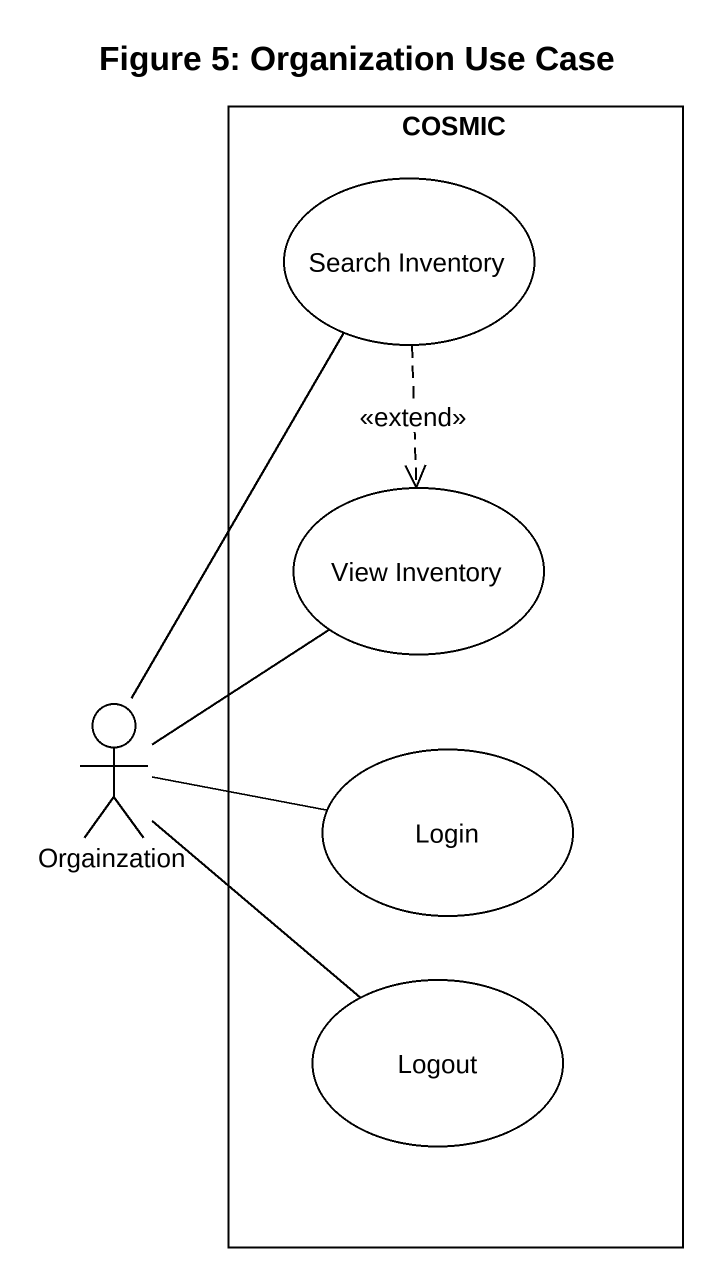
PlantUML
@startuml
title Figure 5: Organization Use Case
rectangle COSMIC {
  usecase "Search Inventory" as Search_Inventory
  usecase "View Inventory" as View_Inventory
  usecase Login
  usecase Logout
}
actor Orgainzation
Search_Inventory ..> View_Inventory : <<extend>>
Orgainzation -up- Search_Inventory
Orgainzation -up- View_Inventory
Orgainzation -right- Login
Orgainzation -- Logout
@enduml
